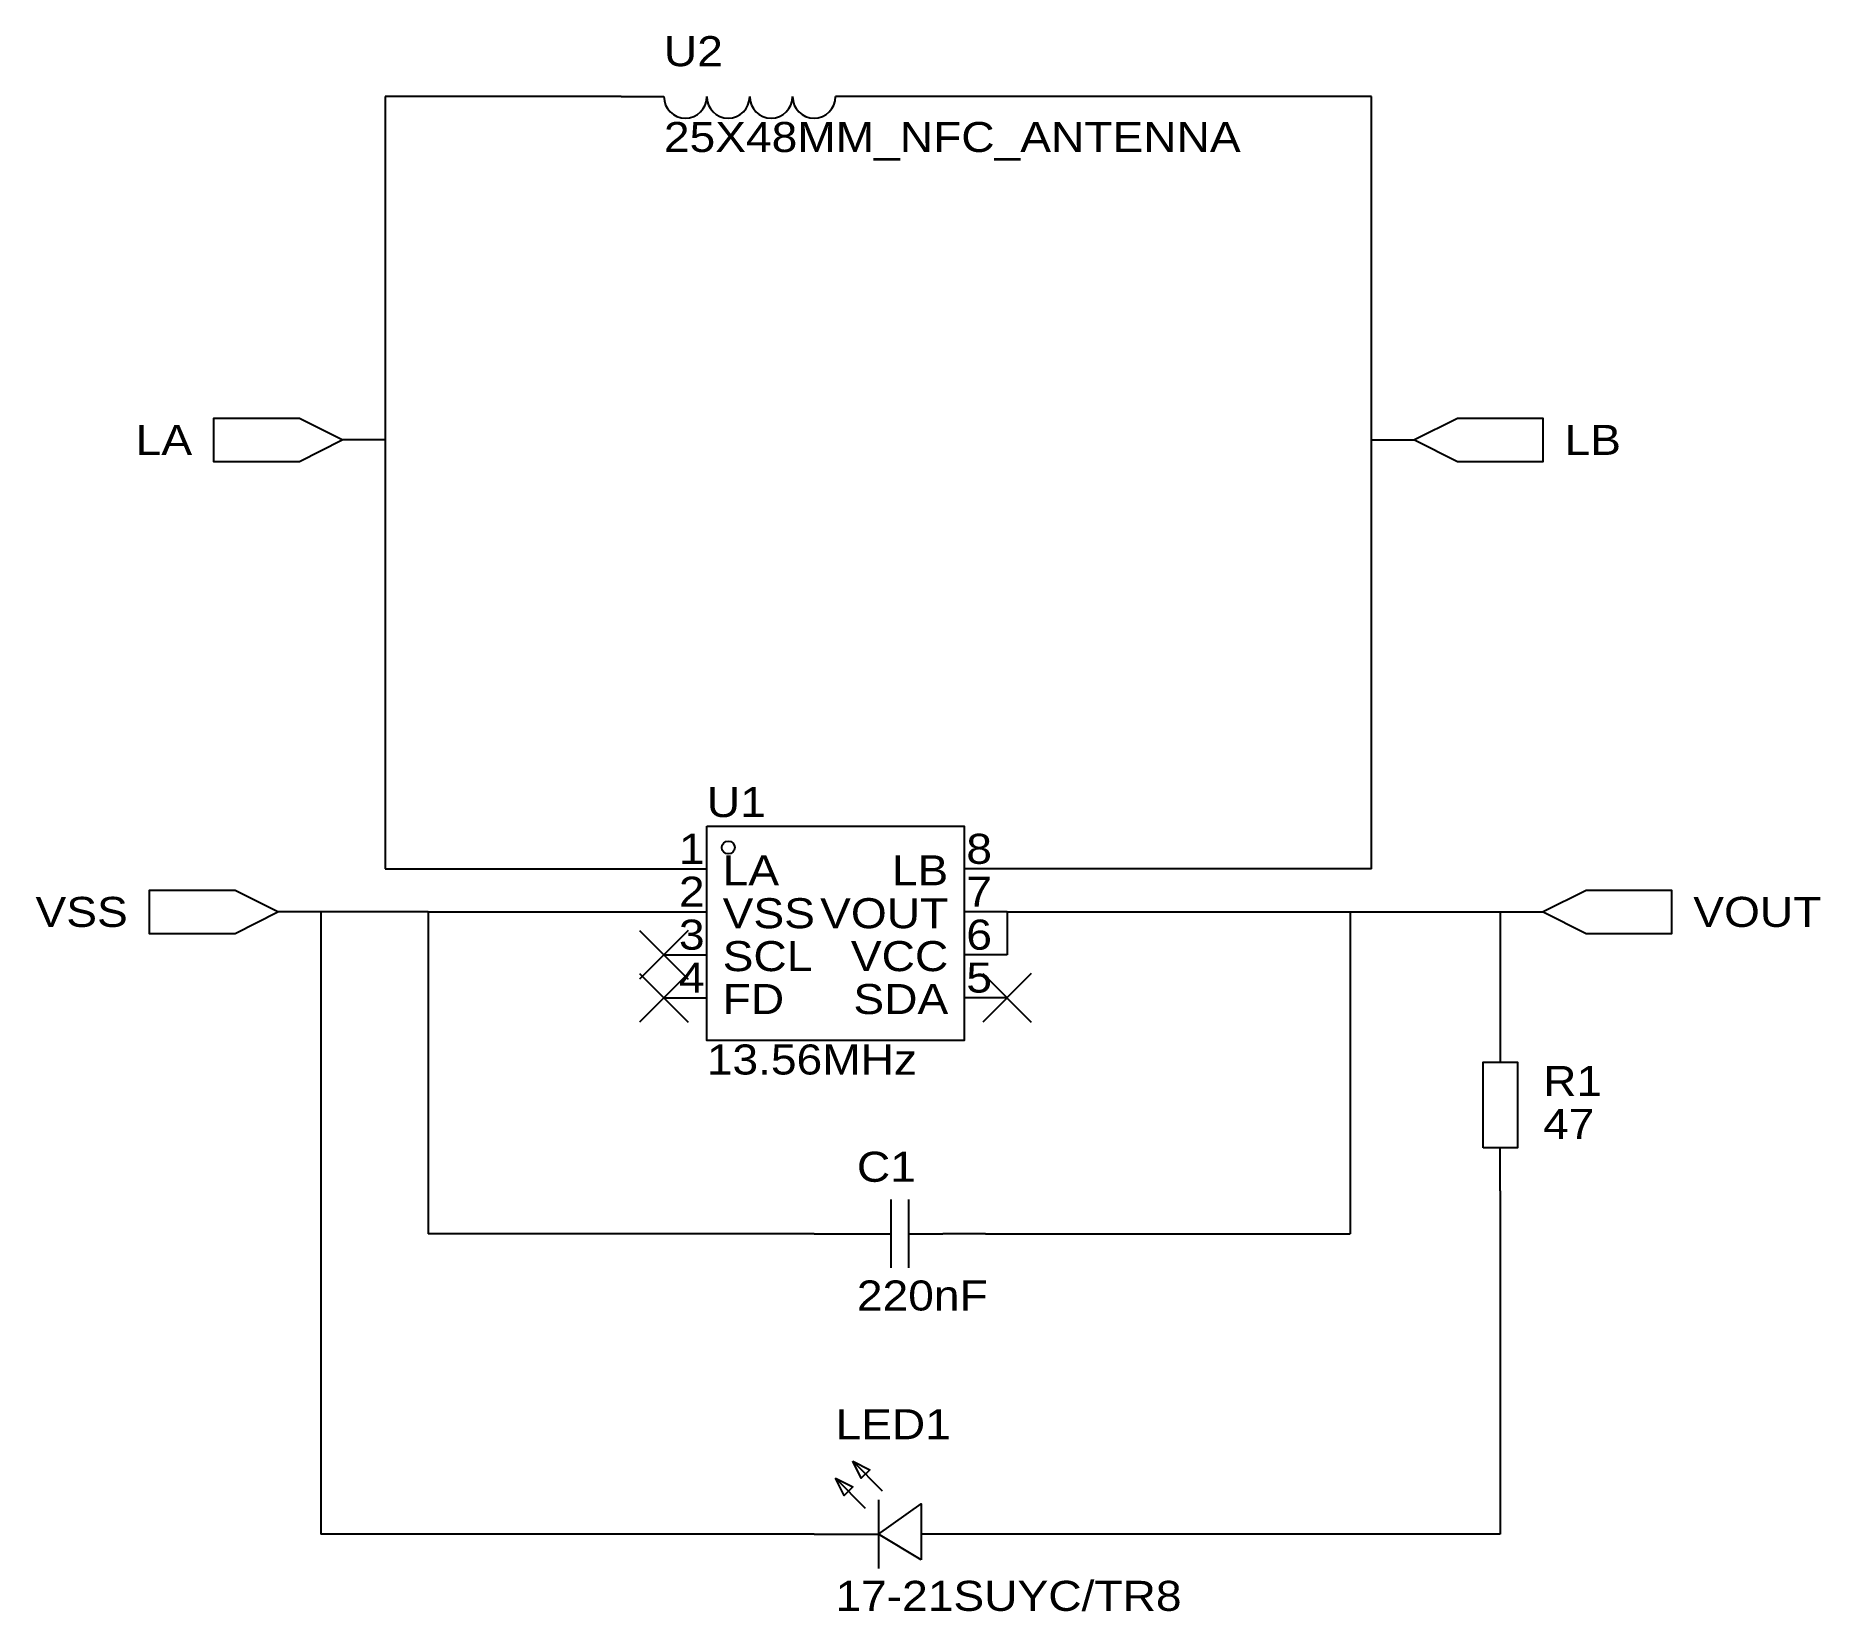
# Model space of a CAD drawing. Header units: millimetres. Extents: x 75 to 180, y 93 to 186.
import ezdxf
from ezdxf.enums import TextEntityAlignment as Align

# ---------------------------------------------------------------- set-up
doc = ezdxf.new("R2010")
doc.units = ezdxf.units.MM
doc.header["$MEASUREMENT"] = 0
doc.styles.get("Standard").update_dxf_attribs({"font": 'arial.ttf'})

msp = doc.modelspace()

# ---------------------------------------------------------------- linework, layer by layer
at = {"color": 1, "true_color": 0x008800}
for points in [[(95.25, 182.88), (95.25, 162.56)], [(109.22, 182.88), (95.25, 182.88)], [(153.67, 182.88), (124.46, 182.88)], [(153.67, 162.56), (153.67, 182.88)], [(95.25, 162.56), (95.25, 137.16)], [(153.67, 137.16), (153.67, 162.56)], [(95.25, 137.16), (111.76, 137.16)], [(153.67, 137.16), (132.08, 137.16)], [(91.44, 134.62), (91.44, 97.79)], [(97.79, 134.62), (91.44, 134.62)], [(97.79, 134.62), (97.79, 115.57)], [(97.79, 134.62), (111.76, 134.62)], [(132.08, 134.62), (132.08, 132.08)], [(132.08, 134.62), (152.4, 134.62)], [(152.4, 134.62), (161.29, 134.62)], [(152.4, 134.62), (152.4, 115.57)], [(161.29, 134.62), (161.29, 128.27)], [(161.29, 118.11), (161.29, 97.79)], [(120.65, 115.57), (97.79, 115.57)], [(130.81, 115.57), (152.4, 115.57)], [(120.65, 97.79), (91.44, 97.79)], [(161.29, 97.79), (130.81, 97.79)]]:
    msp.add_lwpolyline(points, dxfattribs=at)
at = {"color": 1, "true_color": 0x880000}
for points in [[(109.22, 182.88), (111.76, 182.88)], [(124.46, 182.88), (121.92, 182.88)], [(95.25, 162.56), (92.71, 162.56)], [(153.67, 162.56), (156.21, 162.56)], [(111.76, 137.16), (114.3, 137.16)], [(132.08, 137.16), (129.54, 137.16)], [(91.44, 134.62), (88.9, 134.62)], [(111.76, 134.62), (114.3, 134.62)], [(132.08, 134.62), (129.54, 134.62)], [(161.29, 134.62), (163.83, 134.62)], [(111.76, 132.08), (114.3, 132.08)], [(132.08, 132.08), (129.54, 132.08)], [(111.76, 129.54), (114.3, 129.54)], [(132.08, 129.54), (129.54, 129.54)], [(161.29, 128.27), (161.29, 125.73)], [(161.29, 118.11), (161.29, 120.65)], [(120.65, 115.57), (123.19, 115.57)], [(130.81, 115.57), (128.27, 115.57)], [(120.65, 97.79), (124.46, 97.79)], [(130.81, 97.79), (127, 97.79)]]:
    msp.add_lwpolyline(points, dxfattribs=at)
at = {"color": 1, "true_color": 0xa00000}
for points in [[(92.71, 162.56), (90.17, 163.83), (85.09, 163.83), (85.09, 161.29), (90.17, 161.29)], [(156.21, 162.56), (158.75, 161.29), (163.83, 161.29), (163.83, 163.83), (158.75, 163.83)], [(114.3, 139.7), (129.54, 139.7), (129.54, 127), (114.3, 127)], [(88.9, 134.62), (86.36, 135.89), (81.28, 135.89), (81.28, 133.35), (86.36, 133.35)], [(163.83, 134.62), (166.37, 133.35), (171.45, 133.35), (171.45, 135.89), (166.37, 135.89)], [(160.27, 120.65), (160.27, 125.73), (162.31, 125.73), (162.31, 120.65)], [(122.94, 102.11), (123.95, 101.6), (123.44, 101.09)], [(121.92, 101.09), (122.94, 100.58), (122.43, 100.08)], [(127, 96.27), (124.46, 97.79), (127, 99.57)]]:
    msp.add_lwpolyline(points, close=True, dxfattribs=at)
at = {"color": 1, "true_color": 0x999999}
for points in [[(113.2, 133.52), (110.32, 130.64)], [(110.32, 133.52), (113.2, 130.64)], [(113.2, 130.98), (110.32, 128.1)], [(110.32, 130.98), (113.2, 128.1)], [(133.52, 130.98), (130.64, 128.1)], [(130.64, 130.98), (133.52, 128.1)]]:
    msp.add_lwpolyline(points, dxfattribs=at)
at = {"color": 1, "true_color": 0xa00000}
for points in [[(125.22, 113.54), (125.22, 117.6)], [(126.24, 117.6), (126.24, 113.54)], [(123.19, 115.57), (125.22, 115.57)], [(126.24, 115.57), (128.27, 115.57)], [(124.71, 100.33), (122.94, 102.11)], [(123.7, 99.31), (121.92, 101.09)], [(124.46, 99.82), (124.46, 95.76)]]:
    msp.add_lwpolyline(points, dxfattribs=at)
for centre in [(113.03, 182.88), (115.57, 182.88), (118.11, 182.88), (120.65, 182.88)]:
    msp.add_arc(centre, 1.27, 180, 360, dxfattribs=at)
at = {"true_color": 0x000000}
msp.add_ellipse((115.57, 138.43), major_axis=(0, 0.381), ratio=1, dxfattribs=at)

# ---------------------------------------------------------------- texts
at = {"color": 1, "true_color": 0x0000ff, "width": 1.1}
for s, p in [('U2', (111.76, 184.15)), ('25X48MM_NFC_ANTENNA', (111.76, 179.07)), ('13.56MHz', (114.3, 124.46)), ('R1', (163.83, 123.19)), ('47', (163.83, 120.65)), ('C1', (123.19, 118.11)), ('220nF', (123.19, 110.49)), ('LED1', (121.92, 102.87)), ('17-21SUYC/TR8', (121.92, 92.71))]:
    msp.add_text(s, height=1.778, dxfattribs=at).set_placement(p, align=Align.BOTTOM_LEFT)
at = {"color": 1, "true_color": 0x000080, "width": 1.1}
for s, p in [('LA', (83.82, 162.56)), ('VSS', (80.01, 134.62))]:
    msp.add_text(s, height=1.778, dxfattribs=at).set_placement(p, align=Align.MIDDLE_RIGHT)
for s, p in [('LB', (165.1, 162.56)), ('VOUT', (172.72, 134.62))]:
    msp.add_text(s, height=1.778, dxfattribs=at).set_placement(p, align=Align.MIDDLE_LEFT)
msp.add_text('U1', height=1.778, dxfattribs=at).set_placement((114.3, 139.7), align=Align.BOTTOM_LEFT)
at = {"color": 1, "true_color": 0x000000, "width": 1.1}
for s, height, p in [('1', 1.78, (114.17, 136.93)), ('LB', 1.778, (128.6, 135.66)), ('2', 1.78, (114.17, 134.39)), ('VOUT', 1.778, (128.6, 133.12)), ('3', 1.78, (114.17, 131.85)), ('VCC', 1.778, (128.6, 130.58)), ('4', 1.78, (114.17, 129.31)), ('SDA', 1.778, (128.6, 128.04))]:
    msp.add_text(s, height=height, dxfattribs=at).set_placement(p, align=Align.BOTTOM_RIGHT)
for s, height, p in [('8', 1.78, (129.67, 136.93)), ('LA', 1.778, (115.24, 135.66)), ('7', 1.78, (129.67, 134.39)), ('VSS', 1.778, (115.24, 133.12)), ('6', 1.78, (129.67, 131.85)), ('SCL', 1.778, (115.24, 130.58)), ('5', 1.78, (129.67, 129.31)), ('FD', 1.778, (115.24, 128.04))]:
    msp.add_text(s, height=height, dxfattribs=at).set_placement(p, align=Align.BOTTOM_LEFT)

doc.saveas('drawing.dxf')
